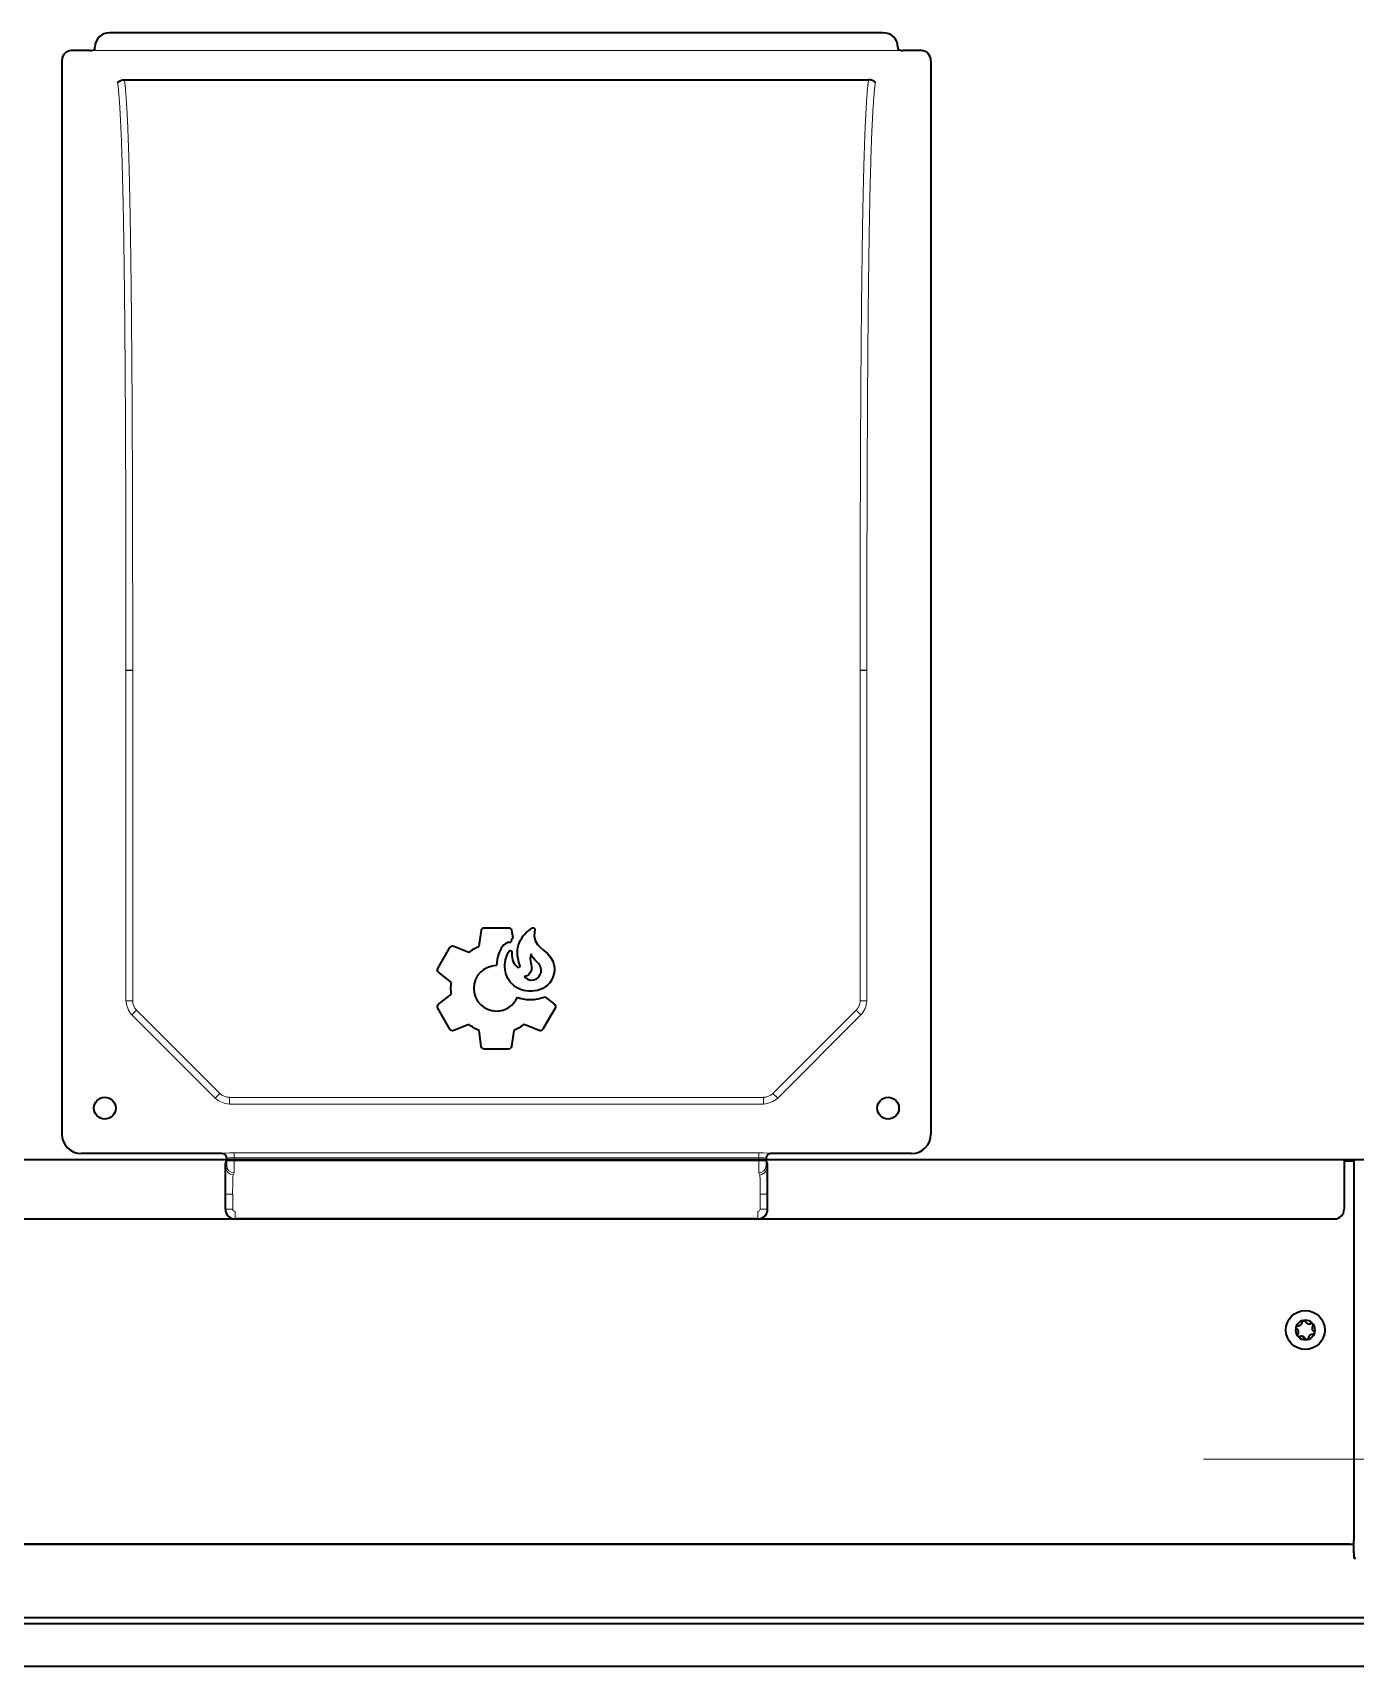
# Model space of a CAD drawing. Extents: x 53 to 4125, y 6244 to 9910.
# Drawn here: x 371.7 to 644.2, y 7999.4 to 8336.1 of the extents above; entities that cross this region are included whole.
import ezdxf

# ---------------------------------------------------------------- set-up
doc = ezdxf.new("R2010")
doc.units = 0
doc.header["$LTSCALE"] = 5
doc.layers.get('0').update_dxf_attribs({"linetype": 'CONTINUOUS', "lineweight": 0})
doc.layers.add('1', color=7, linetype='CONTINUOUS', true_color=0xffffff)
doc.layers.add('ORTHO$15', color=7, linetype='CONTINUOUS', true_color=0xffffff)

msp = doc.modelspace()

# ---------------------------------------------------------------- linework, layer by layer
msp.add_line((383.54, 8332.38), (550.97, 8332.38))
at = {"color": 4}
msp.add_line((612.86, 8042.1), (712.86, 8042.1), dxfattribs=at)
at = {"layer": '1', "linetype": 'Continuous', "lineweight": 35}
for p, q in [((546.94, 8336.07), (387.57, 8336.07)), ((377.76, 8330.29), (377.76, 8109.07)), ((383.54, 8332.38), (379.72, 8332.38)), ((554.79, 8332.38), (550.97, 8332.38)), ((556.76, 8330.29), (556.76, 8109.07)), ((390.64, 8326.37), (543.9, 8326.37)), ((472.95, 8141.48), (472.97, 8141.46)), ((410.71, 8105.07), (381.75, 8105.07)), ((552.76, 8105.07), (523.8, 8105.07)), ((411.42, 8093.6), (411.42, 8102.04)), ((411.43, 8103.04), (411.69, 8103.57)), ((523.08, 8103.04), (522.82, 8103.57)), ((523.1, 8093.6), (523.1, 8102.04)), ((521.1, 8091.6), (413.41, 8091.6))]:
    msp.add_line(p, q, dxfattribs=at)
at = {"layer": '1', "linetype": 'Continuous', "lineweight": 13}
for p, q in [((392.34, 8204.67), (390.95, 8204.67)), ((390.95, 8136.57), (390.95, 8204.6)), ((392.34, 8204.6), (392.34, 8136.57)), ((543.55, 8204.67), (542.16, 8204.67)), ((543.55, 8204.62), (542.16, 8204.62)), ((542.16, 8136.57), (542.16, 8204.62)), ((543.55, 8204.62), (543.55, 8136.57)), ((390.95, 8136.57), (392.34, 8136.57)), ((392.18, 8133.64), (393.15, 8134.61)), ((393.15, 8134.61), (410.3, 8117.47)), ((524.21, 8117.47), (541.35, 8134.61)), ((542.33, 8133.63), (541.35, 8134.61)), ((543.55, 8136.57), (542.16, 8136.57)), ((409.32, 8116.49), (392.18, 8133.64)), ((542.33, 8133.63), (525.19, 8116.49)), ((377.79, 8109.09), (377.79, 8130.04)), ((556.72, 8130.04), (556.72, 8109.09)), ((409.32, 8116.49), (410.3, 8117.47)), ((525.19, 8116.49), (524.21, 8117.47)), ((412.26, 8115.27), (412.26, 8116.66)), ((412.26, 8116.66), (522.25, 8116.66)), ((522.25, 8115.27), (412.26, 8115.27)), ((522.25, 8115.27), (522.25, 8116.66)), ((377.76, 8109.07), (377.79, 8109.09)), ((556.72, 8109.09), (556.76, 8109.07)), ((401.55, 8105.09), (381.78, 8105.09)), ((410.71, 8105.07), (410.73, 8105.11)), ((411.73, 8104.11), (411.71, 8104.07)), ((411.73, 8103.6), (411.73, 8104.11)), ((411.73, 8103.6), (413.23, 8103.6)), ((413.23, 8105.19), (413.23, 8104.2)), ((413.23, 8105.19), (521.28, 8105.19)), ((413.23, 8104.2), (413.23, 8103.6)), ((521.28, 8104.2), (413.23, 8104.2)), ((413.23, 8103.6), (521.28, 8103.6)), ((521.28, 8105.19), (521.28, 8104.2)), ((521.28, 8103.6), (521.28, 8104.2)), ((522.78, 8103.6), (521.28, 8103.6)), ((522.8, 8104.07), (522.78, 8104.11)), ((522.78, 8104.11), (522.78, 8103.6)), ((523.78, 8105.11), (523.8, 8105.07)), ((552.73, 8105.09), (532.96, 8105.09)), ((411.52, 8102.22), (411.71, 8102.6)), ((413.21, 8101.1), (413.02, 8100.72)), ((521.49, 8100.72), (521.3, 8101.1)), ((522.8, 8102.6), (522.99, 8102.22)), ((411.42, 8093.6), (411.43, 8093.63)), ((411.43, 8096.72), (412.93, 8096.72)), ((411.43, 8093.63), (411.43, 8096.72)), ((411.43, 8093.63), (412.93, 8093.63)), ((412.93, 8096.72), (412.93, 8093.63)), ((521.58, 8093.63), (521.58, 8096.72)), ((523.08, 8096.72), (521.58, 8096.72)), ((523.08, 8093.63), (521.58, 8093.63)), ((523.08, 8096.72), (523.08, 8093.63)), ((523.08, 8093.63), (523.1, 8093.6)), ((413.43, 8091.63), (413.41, 8091.6)), ((413.43, 8091.63), (413.43, 8093.13)), ((521.08, 8091.63), (413.43, 8091.63)), ((521.08, 8091.63), (521.08, 8093.13)), ((521.1, 8091.6), (521.08, 8091.63))]:
    msp.add_line(p, q, dxfattribs=at)
at = {"layer": '1', "linetype": 'Continuous', "lineweight": 35}
for centre in [(386.59, 8114.43), (547.92, 8114.43)]:
    msp.add_circle(centre, 2.25, dxfattribs=at)
for centre, major_axis, ratio, start_param, end_param in [((387.6, 8333.06), (-2.92, 0.87), 0.983499, 5.005868, 6.567577), ((546.91, 8333.06), (2.92, 0.87), 0.983499, 5.998794, 7.560502), ((383.54, 8332.74), (-1, 0), 0.365276, 1.570796, 2.806932), ((384.47, 8333.09), (0, -0.5), 0.176327, 0.711148, 1.570796), ((550.04, 8333.09), (0, -0.5), 0.176327, 4.712389, 5.572038), ((550.97, 8332.74), (-1, 0), 0.365276, 0.334661, 1.570796), ((379.76, 8330.25), (-0.3, 2.11), 0.938162, 6.149388, 7.702226), ((554.75, 8330.25), (0.3, 2.11), 0.938162, 4.864145, 6.416982), ((381.76, 8109.08), (-3.34, -2.22), 0.998023, 5.69633, 7.2653), ((552.75, 8109.08), (3.34, -2.22), 0.998023, 5.301071, 6.87004), ((410.71, 8104.07), (-0.447, -0.895), 0.999239, 2.551372, 3.604814), ((411.69, 8104.57), (0, -1), 0.017455, 0.034907, 1.04843), ((522.82, 8104.57), (0, -1), 0.017455, 5.234755, 6.248279), ((523.8, 8104.07), (0.447, -0.895), 0.999239, 2.678371, 3.731813), ((411.43, 8102.04), (0, -1), 0.017455, 3.176499, 4.712389), ((523.08, 8102.04), (0, -1), 0.017455, 1.570796, 3.106686), ((413.42, 8093.6), (-0.89, -1.79), 0.999239, 5.176219, 6.746407), ((521.1, 8093.6), (0.89, -1.79), 0.999239, 5.819964, 7.390151)]:
    msp.add_ellipse(centre, major_axis=major_axis, ratio=ratio, start_param=start_param, end_param=end_param, dxfattribs=at)
at = {"layer": '1', "linetype": 'Continuous', "lineweight": 13}
for centre, major_axis, ratio, start_param, end_param in [((398.1, 8137.87), (-6.75, -2.93), 0.815298, 6.002528, 6.538645), ((398.1, 8137.87), (5.53, 2.41), 0.662987, 2.860935, 3.397052), ((536.4, 8137.86), (-5.53, 2.41), 0.662987, 2.886133, 3.42225), ((536.4, 8137.86), (6.75, -2.93), 0.815298, 6.027726, 6.563843), ((413.55, 8122.42), (2.41, 5.53), 0.662987, 2.886133, 3.42225), ((520.96, 8122.42), (2.41, -5.53), 0.662987, 6.002528, 6.538645), ((413.55, 8122.42), (-2.93, -6.75), 0.815298, 6.027726, 6.563843), ((520.96, 8122.42), (2.93, -6.75), 0.815298, 6.002528, 6.538645), ((381.79, 8109.09), (-3.33, -2.22), 0.999998, 5.69633, 7.2653), ((552.72, 8109.09), (3.33, -2.22), 0.999998, 5.301071, 6.870041), ((413.23, 8105.11), (-2.5, 0), 0.034921, 4.712389, 6.265732), ((410.73, 8104.11), (-0.894, 0.447), 0.999239, 3.605423, 5.17561), ((411.71, 8103.6), (0, -1), 0.017455, 0.034907, 1.570796), ((413.23, 8104.11), (-1.5, 0), 0.058201, 4.712389, 6.265732), ((413.21, 8103.6), (0, -2.5), 0.006982, 0.034907, 1.570796), ((521.28, 8105.11), (-2.5, 0), 0.034921, 3.159046, 4.712389), ((521.28, 8104.11), (-1.5, 0), 0.058201, 3.159046, 4.712389), ((521.3, 8103.6), (0, -2.5), 0.006982, 4.712389, 6.248279), ((523.78, 8104.11), (-0.894, -0.447), 0.999239, 4.249168, 5.819355), ((522.8, 8103.6), (0, -1), 0.017455, 4.712389, 6.248279), ((533.08, 8105.22), (-4.95, 0), 0.024678, 0.726262, 1.546094), ((411.52, 8096.72), (0, -5.5), 0.017455, 3.176499, 4.712389), ((413.02, 8102.22), (-1.34, 0.67), 0.999239, 0.46383, 2.034018), ((413.21, 8102.6), (-1.34, 0.67), 0.999239, 0.46383, 2.034018), ((413.02, 8096.72), (0, -4), 0.024001, 3.176499, 4.712389), ((521.3, 8102.6), (1.34, 0.67), 0.999239, 4.249168, 5.819355), ((521.49, 8102.22), (1.34, 0.67), 0.999239, 4.249168, 5.819355), ((521.49, 8096.72), (0, -4), 0.024001, 1.570796, 3.106686), ((522.99, 8096.72), (0, -5.5), 0.017455, 1.570796, 3.106686), ((413.43, 8093.63), (1.79, -0.89), 0.99962, 3.605423, 5.17561), ((413.43, 8093.63), (-0.224, -0.448), 0.999239, 5.176219, 6.746407), ((521.08, 8093.63), (0.224, -0.448), 0.999239, 5.819964, 7.390151), ((521.08, 8093.63), (-1.79, -0.89), 0.99962, 1.107575, 2.677762)]:
    msp.add_ellipse(centre, major_axis=major_axis, ratio=ratio, start_param=start_param, end_param=end_param, dxfattribs=at)
at = {"layer": '1', "linetype": 'Continuous', "lineweight": 35}
for points, knots in [([(384.52, 8332.71), (384.52, 8332.69), (384.52, 8332.68), (384.5, 8332.65), (384.49, 8332.63), (384.48, 8332.62)], [0, 0, 0, 0, 0.5, 0.5, 1, 1, 1, 1]), ([(550.03, 8332.62), (550.02, 8332.63), (550.01, 8332.65), (550, 8332.68), (549.99, 8332.69), (549.99, 8332.71)], [0, 0, 0, 0, 0.5, 0.5, 1, 1, 1, 1]), ([(389.23, 8325.81), (389.24, 8325.82), (389.24, 8325.82), (389.25, 8325.83), (389.25, 8325.83), (389.26, 8325.84), (389.27, 8325.85), (389.31, 8325.89), (389.35, 8325.92), (389.43, 8325.98), (389.48, 8326.01), (389.64, 8326.11), (389.75, 8326.17), (390, 8326.27), (390.25, 8326.34), (390.5, 8326.37), (390.64, 8326.37)], [0, 0, 0, 0, 0.015625, 0.015625, 0.023438, 0.023438, 0.03125, 0.0625, 0.125, 0.125, 0.25, 0.25, 0.5, 0.5, 0.75, 1, 1, 1, 1]), ([(545.3, 8325.81), (545.3, 8325.82), (545.29, 8325.82), (545.28, 8325.83), (545.28, 8325.83), (545.28, 8325.84), (545.26, 8325.85), (545.25, 8325.87), (545.21, 8325.9), (545.18, 8325.92), (545.11, 8325.98), (545.06, 8326.01), (544.89, 8326.11), (544.78, 8326.17), (544.63, 8326.23), (544.6, 8326.24), (544.53, 8326.26), (544.5, 8326.27), (544.41, 8326.3), (544.35, 8326.32), (544.16, 8326.35), (544.03, 8326.37), (543.9, 8326.37)], [0, 0, 0, 0, 0.015625, 0.015625, 0.023438, 0.023438, 0.03125, 0.0625, 0.0625, 0.125, 0.125, 0.25, 0.25, 0.5, 0.5, 0.5625, 0.5625, 0.625, 0.625, 0.75, 0.75, 1, 1, 1, 1]), ([(474.69, 8151.58), (474.84, 8151.67), (475.04, 8151.63), (475.13, 8151.47), (475.18, 8151.4), (475.19, 8151.31), (475.17, 8151.23)], [0, 0, 0, 0, 0.5, 0.5, 0.5, 1, 1, 1, 1]), ([(470.2, 8148.6), (470.2, 8148.6), (470.12, 8148.6), (470.12, 8148.6), (469.45, 8148.6), (468.82, 8148.26), (468.45, 8147.71)], [0, 0, 0, 0, 0.5, 0.5, 0.5, 1, 1, 1, 1]), ([(469.86, 8146.75), (469.96, 8146.9), (470.16, 8146.94), (470.31, 8146.84), (470.41, 8146.77), (470.46, 8146.66), (470.45, 8146.54)], [0, 0, 0, 0, 0.5, 0.5, 0.5, 1, 1, 1, 1]), ([(467.3, 8143.81), (464.68, 8143.81), (462.58, 8141.71), (462.57, 8136.53), (464.67, 8134.43), (467.26, 8134.43), (469.15, 8134.43), (470.86, 8135.56), (471.59, 8137.31)], [0, 0, 0, 0, 0.333333, 0.333333, 0.666667, 0.666667, 0.666667, 1, 1, 1, 1]), ([(471.62, 8143.5), (471.76, 8143.4), (471.96, 8143.44), (472.06, 8143.58), (472.12, 8143.67), (472.14, 8143.78), (472.1, 8143.88)], [0, 0, 0, 0, 0.5, 0.5, 0.5, 1, 1, 1, 1]), ([(411.71, 8104.07), (411.71, 8104.11), (411.71, 8104.15), (411.7, 8104.21), (411.7, 8104.24), (411.69, 8104.27), (411.69, 8104.3), (411.68, 8104.31), (411.67, 8104.36), (411.66, 8104.4), (411.63, 8104.47), (411.62, 8104.49), (411.6, 8104.53), (411.59, 8104.55), (411.58, 8104.57)], [0, 0, 0, 0, 0.25, 0.25, 0.375, 0.4375, 0.4375, 0.5, 0.5, 0.75, 0.75, 0.875, 0.875, 1, 1, 1, 1]), ([(522.93, 8104.57), (522.91, 8104.53), (522.89, 8104.49), (522.86, 8104.42), (522.85, 8104.39), (522.84, 8104.36), (522.84, 8104.34), (522.83, 8104.33), (522.82, 8104.27), (522.81, 8104.23), (522.81, 8104.17), (522.8, 8104.15), (522.8, 8104.11), (522.8, 8104.09), (522.8, 8104.07)], [0, 0, 0, 0, 0.25, 0.25, 0.375, 0.4375, 0.4375, 0.5, 0.5, 0.75, 0.75, 0.875, 0.875, 1, 1, 1, 1])]:
    msp.add_open_spline(points, degree=3, knots=knots, dxfattribs=at)
at = {"layer": '1', "linetype": 'Continuous', "lineweight": 13}
for points, knots in [([(390.95, 8204.67), (390.96, 8207.52), (390.95, 8210.37), (390.95, 8216.08), (390.95, 8218.93), (390.94, 8223.21), (390.94, 8224.63), (390.94, 8226.77), (390.94, 8227.84), (390.94, 8228.91), (390.93, 8229.62), (390.93, 8229.97), (390.93, 8233.18), (390.92, 8236.02), (390.91, 8240.27), (390.9, 8241.69), (390.9, 8244.52), (390.89, 8245.93), (390.88, 8248.75), (390.87, 8250.16), (390.86, 8252.97), (390.85, 8254.38), (390.84, 8257.18), (390.83, 8258.58), (390.82, 8261.38), (390.81, 8262.77), (390.79, 8265.56), (390.78, 8266.95), (390.76, 8269.72), (390.75, 8271.1), (390.73, 8273.87), (390.71, 8275.24), (390.69, 8277.99), (390.68, 8279.36), (390.66, 8281.41), (390.65, 8282.09), (390.63, 8283.46), (390.63, 8284.14), (390.6, 8286.17), (390.58, 8287.53), (390.56, 8289.04), (390.56, 8289.21), (390.55, 8289.55), (390.55, 8289.72), (390.55, 8290.22), (390.53, 8291.23), (390.52, 8292.23), (390.49, 8294.21), (390.47, 8295.52), (390.43, 8297.46), (390.42, 8298.1), (390.4, 8299.38), (390.39, 8300.01), (390.35, 8301.9), (390.32, 8303.14), (390.26, 8305.57), (390.23, 8306.77), (390.19, 8308.53), (390.17, 8309.11), (390.15, 8309.83), (390.14, 8309.97), (390.14, 8310.26), (390.13, 8310.4), (390.12, 8310.82), (390.11, 8311.1), (390.06, 8312.49), (390.03, 8313.56), (389.97, 8315.1), (389.95, 8315.6), (389.9, 8316.58), (389.88, 8317.06), (389.84, 8317.99), (389.81, 8318.44), (389.77, 8319.32), (389.74, 8319.75), (389.71, 8320.27), (389.71, 8320.37), (389.69, 8320.57), (389.69, 8320.67), (389.67, 8320.97), (389.66, 8321.17), (389.62, 8321.74), (389.59, 8322.11), (389.54, 8322.8), (389.51, 8323.13), (389.47, 8323.6), (389.46, 8323.76), (389.43, 8324.05), (389.42, 8324.2), (389.39, 8324.48), (389.37, 8324.61), (389.34, 8324.88), (389.33, 8325), (389.3, 8325.25), (389.29, 8325.37), (389.27, 8325.54), (389.26, 8325.59), (389.24, 8325.7), (389.24, 8325.76), (389.23, 8325.81)], [0, 0, 0, 0, 0.0625, 0.0625, 0.125, 0.125, 0.15625, 0.15625, 0.171875, 0.179687, 0.179687, 0.1875, 0.1875, 0.25, 0.25, 0.28125, 0.28125, 0.3125, 0.3125, 0.34375, 0.34375, 0.375, 0.375, 0.40625, 0.40625, 0.4375, 0.4375, 0.46875, 0.46875, 0.5, 0.5, 0.53125, 0.53125, 0.5625, 0.5625, 0.578125, 0.578125, 0.59375, 0.59375, 0.625, 0.625, 0.628906, 0.628906, 0.632812, 0.632812, 0.640625, 0.65625, 0.65625, 0.6875, 0.6875, 0.703125, 0.703125, 0.71875, 0.71875, 0.75, 0.75, 0.78125, 0.78125, 0.796875, 0.796875, 0.800781, 0.800781, 0.804687, 0.804687, 0.8125, 0.8125, 0.84375, 0.84375, 0.859375, 0.859375, 0.875, 0.875, 0.890625, 0.890625, 0.90625, 0.90625, 0.910156, 0.910156, 0.914062, 0.914062, 0.921875, 0.921875, 0.9375, 0.9375, 0.953125, 0.953125, 0.960937, 0.960937, 0.96875, 0.96875, 0.976562, 0.976562, 0.984375, 0.984375, 0.992187, 0.992187, 0.996094, 0.996094, 1, 1, 1, 1]), ([(390.64, 8326.37), (390.65, 8326.26), (390.67, 8326.15), (390.69, 8325.92), (390.71, 8325.8), (390.74, 8325.55), (390.75, 8325.42), (390.78, 8325.16), (390.79, 8325.02), (390.82, 8324.74), (390.83, 8324.6), (390.86, 8324.3), (390.87, 8324.15), (390.91, 8323.67), (390.94, 8323.34), (390.99, 8322.65), (391.02, 8322.28), (391.05, 8321.7), (391.07, 8321.51), (391.09, 8321.21), (391.09, 8321.11), (391.1, 8320.9), (391.11, 8320.8), (391.14, 8320.28), (391.16, 8319.86), (391.21, 8318.97), (391.23, 8318.52), (391.28, 8317.59), (391.3, 8317.11), (391.34, 8316.13), (391.36, 8315.63), (391.42, 8314.08), (391.46, 8313.01), (391.5, 8311.62), (391.51, 8311.27), (391.52, 8310.91), (391.53, 8310.77), (391.53, 8310.7), (391.53, 8310.48), (391.54, 8310.34), (391.56, 8309.62), (391.58, 8309.04), (391.62, 8307.27), (391.65, 8306.07), (391.71, 8303.63), (391.74, 8302.39), (391.77, 8300.49), (391.79, 8299.86), (391.81, 8298.58), (391.82, 8297.93), (391.85, 8295.99), (391.87, 8294.67), (391.9, 8292.68), (391.91, 8292.01), (391.93, 8291), (391.93, 8290.66), (391.94, 8290.16), (391.94, 8289.99), (391.95, 8289.65), (391.95, 8289.48), (391.97, 8287.96), (391.99, 8286.6), (392.01, 8284.55), (392.02, 8283.86), (392.04, 8282.49), (392.04, 8281.81), (392.06, 8279.75), (392.08, 8278.37), (392.1, 8275.61), (392.11, 8274.23), (392.14, 8271.45), (392.15, 8270.06), (392.17, 8267.27), (392.18, 8265.87), (392.2, 8263.08), (392.21, 8261.67), (392.22, 8258.86), (392.23, 8257.46), (392.24, 8254.64), (392.25, 8253.23), (392.26, 8250.4), (392.27, 8248.98), (392.28, 8246.15), (392.28, 8244.73), (392.29, 8241.88), (392.3, 8240.46), (392.31, 8236.19), (392.32, 8233.33), (392.32, 8230.11), (392.32, 8229.39), (392.33, 8227.96), (392.33, 8226.89), (392.33, 8224.74), (392.33, 8223.3), (392.34, 8219), (392.34, 8216.14), (392.34, 8210.4), (392.34, 8207.54), (392.34, 8204.67)], [0, 0, 0, 0, 0.007812, 0.007812, 0.015625, 0.015625, 0.023437, 0.023437, 0.03125, 0.03125, 0.039062, 0.039062, 0.046875, 0.046875, 0.0625, 0.0625, 0.078125, 0.078125, 0.085937, 0.085937, 0.089844, 0.089844, 0.09375, 0.09375, 0.109375, 0.109375, 0.125, 0.125, 0.140625, 0.140625, 0.15625, 0.15625, 0.1875, 0.1875, 0.195312, 0.197266, 0.197266, 0.199219, 0.199219, 0.203125, 0.203125, 0.21875, 0.21875, 0.25, 0.25, 0.28125, 0.28125, 0.296875, 0.296875, 0.3125, 0.3125, 0.34375, 0.34375, 0.359375, 0.359375, 0.367187, 0.367187, 0.371094, 0.371094, 0.375, 0.375, 0.40625, 0.40625, 0.421875, 0.421875, 0.4375, 0.4375, 0.46875, 0.46875, 0.5, 0.5, 0.53125, 0.53125, 0.5625, 0.5625, 0.59375, 0.59375, 0.625, 0.625, 0.65625, 0.65625, 0.6875, 0.6875, 0.71875, 0.71875, 0.75, 0.75, 0.8125, 0.8125, 0.820312, 0.828125, 0.84375, 0.84375, 0.875, 0.875, 0.9375, 0.9375, 1, 1, 1, 1]), ([(542.16, 8204.67), (542.16, 8206.1), (542.16, 8207.54), (542.16, 8210.41), (542.16, 8211.85), (542.16, 8214.72), (542.17, 8216.15), (542.17, 8218.31), (542.17, 8219.02), (542.17, 8220.46), (542.17, 8221.18), (542.17, 8223.33), (542.17, 8224.76), (542.18, 8227.63), (542.18, 8229.06), (542.19, 8233.36), (542.2, 8236.22), (542.21, 8240.5), (542.21, 8241.93), (542.22, 8244.78), (542.23, 8246.2), (542.24, 8249.05), (542.25, 8250.48), (542.26, 8253.32), (542.27, 8254.74), (542.28, 8257.58), (542.29, 8258.99), (542.3, 8261.83), (542.31, 8263.24), (542.33, 8265.36), (542.33, 8266.07), (542.34, 8267.47), (542.35, 8268.18), (542.36, 8270.28), (542.38, 8271.68), (542.4, 8274.47), (542.41, 8275.85), (542.44, 8278.61), (542.45, 8279.99), (542.47, 8282.04), (542.48, 8282.72), (542.5, 8284.08), (542.5, 8284.76), (542.53, 8286.79), (542.55, 8288.14), (542.58, 8290.82), (542.6, 8292.15), (542.64, 8294.79), (542.66, 8296.1), (542.7, 8298.05), (542.71, 8298.69), (542.72, 8299.5), (542.73, 8299.66), (542.73, 8299.98), (542.74, 8300.14), (542.75, 8300.62), (542.75, 8300.94), (542.79, 8302.53), (542.81, 8303.78), (542.86, 8305.62), (542.87, 8306.22), (542.89, 8307.12), (542.9, 8307.42), (542.91, 8307.87), (542.92, 8308.02), (542.93, 8308.31), (542.93, 8308.46), (542.95, 8309.19), (542.97, 8309.77), (543, 8310.91), (543.04, 8312.03), (543.09, 8313.64), (543.13, 8314.68), (543.17, 8315.7), (543.19, 8316.2), (543.23, 8317.17), (543.28, 8318.12), (543.32, 8319.02), (543.36, 8319.68), (543.37, 8319.9), (543.39, 8320.21), (543.39, 8320.37), (543.4, 8320.53), (543.41, 8320.63), (543.41, 8320.69), (543.44, 8321.15), (543.46, 8321.55), (543.52, 8322.31), (543.54, 8322.67), (543.59, 8323.36), (543.62, 8323.69), (543.67, 8324.32), (543.7, 8324.61), (543.74, 8325.03), (543.75, 8325.17), (543.78, 8325.36), (543.78, 8325.43), (543.8, 8325.55), (543.8, 8325.62), (543.82, 8325.8), (543.84, 8325.92), (543.87, 8326.15), (543.88, 8326.26), (543.9, 8326.37)], [0, 0, 0, 0, 0.03125, 0.03125, 0.0625, 0.0625, 0.09375, 0.09375, 0.109375, 0.109375, 0.125, 0.125, 0.15625, 0.15625, 0.1875, 0.1875, 0.25, 0.25, 0.28125, 0.28125, 0.3125, 0.3125, 0.34375, 0.34375, 0.375, 0.375, 0.40625, 0.40625, 0.4375, 0.4375, 0.453125, 0.453125, 0.46875, 0.46875, 0.5, 0.5, 0.53125, 0.53125, 0.5625, 0.5625, 0.578125, 0.578125, 0.59375, 0.59375, 0.625, 0.625, 0.65625, 0.65625, 0.6875, 0.6875, 0.703125, 0.703125, 0.707031, 0.707031, 0.710938, 0.710938, 0.71875, 0.71875, 0.75, 0.75, 0.765625, 0.765625, 0.773438, 0.773438, 0.777344, 0.777344, 0.78125, 0.78125, 0.796875, 0.796875, 0.8125, 0.828125, 0.84375, 0.84375, 0.859375, 0.859375, 0.875, 0.890625, 0.890625, 0.898438, 0.898438, 0.902344, 0.904297, 0.904297, 0.90625, 0.90625, 0.921875, 0.921875, 0.9375, 0.9375, 0.953125, 0.953125, 0.96875, 0.96875, 0.976563, 0.976563, 0.980469, 0.980469, 0.984375, 0.984375, 0.992188, 0.992188, 1, 1, 1, 1]), ([(545.3, 8325.81), (545.29, 8325.71), (545.28, 8325.6), (545.25, 8325.37), (545.23, 8325.25), (545.21, 8325.07), (545.2, 8325.01), (545.19, 8324.88), (545.17, 8324.69), (545.15, 8324.48), (545.1, 8324.07), (545.08, 8323.77), (545.02, 8323.15), (544.99, 8322.82), (544.94, 8322.13), (544.91, 8321.77), (544.86, 8321.01), (544.84, 8320.62), (544.81, 8320.15), (544.81, 8320.1), (544.8, 8320), (544.79, 8319.84), (544.78, 8319.68), (544.76, 8319.36), (544.75, 8319.15), (544.72, 8318.49), (544.67, 8317.59), (544.63, 8316.64), (544.58, 8315.67), (544.56, 8315.17), (544.52, 8314.16), (544.48, 8313.12), (544.43, 8311.51), (544.39, 8310.4), (544.36, 8309.26), (544.34, 8308.69), (544.32, 8307.95), (544.32, 8307.81), (544.31, 8307.51), (544.3, 8307.36), (544.29, 8306.92), (544.28, 8306.62), (544.26, 8305.72), (544.24, 8305.12), (544.2, 8303.28), (544.17, 8302.04), (544.14, 8300.46), (544.13, 8300.14), (544.13, 8299.66), (544.12, 8299.5), (544.12, 8299.18), (544.1, 8298.38), (544.09, 8297.57), (544.05, 8295.63), (544.03, 8294.33), (543.99, 8291.7), (543.97, 8290.38), (543.93, 8287.71), (543.92, 8286.37), (543.89, 8284.35), (543.88, 8283.68), (543.87, 8282.32), (543.86, 8281.64), (543.84, 8279.6), (543.82, 8278.23), (543.8, 8275.48), (543.79, 8274.1), (543.76, 8271.33), (543.75, 8269.94), (543.74, 8267.85), (543.73, 8266.8), (543.72, 8265.74), (543.72, 8265.04), (543.71, 8264.69), (543.7, 8262.93), (543.69, 8261.53), (543.68, 8258.71), (543.67, 8257.3), (543.66, 8254.48), (543.65, 8253.06), (543.64, 8250.23), (543.63, 8248.82), (543.62, 8245.99), (543.61, 8244.57), (543.6, 8241.73), (543.6, 8240.31), (543.59, 8236.05), (543.58, 8233.21), (543.57, 8228.93), (543.57, 8227.51), (543.56, 8224.66), (543.56, 8223.23), (543.56, 8221.09), (543.56, 8220.38), (543.56, 8218.95), (543.56, 8218.23), (543.55, 8216.09), (543.55, 8214.66), (543.55, 8211.81), (543.55, 8210.38), (543.55, 8207.52), (543.55, 8206.1), (543.55, 8204.67)], [0, 0, 0, 0, 0.007812, 0.007812, 0.015625, 0.015625, 0.019531, 0.019531, 0.023437, 0.03125, 0.03125, 0.046875, 0.046875, 0.0625, 0.0625, 0.078125, 0.078125, 0.09375, 0.09375, 0.095703, 0.095703, 0.097656, 0.101562, 0.101562, 0.109375, 0.109375, 0.125, 0.140625, 0.140625, 0.15625, 0.15625, 0.171875, 0.1875, 0.203125, 0.203125, 0.21875, 0.21875, 0.222656, 0.222656, 0.226563, 0.226563, 0.234375, 0.234375, 0.25, 0.25, 0.28125, 0.28125, 0.289063, 0.289063, 0.292969, 0.292969, 0.296875, 0.3125, 0.3125, 0.34375, 0.34375, 0.375, 0.375, 0.40625, 0.40625, 0.421875, 0.421875, 0.4375, 0.4375, 0.46875, 0.46875, 0.5, 0.5, 0.53125, 0.53125, 0.546875, 0.554688, 0.554688, 0.5625, 0.5625, 0.59375, 0.59375, 0.625, 0.625, 0.65625, 0.65625, 0.6875, 0.6875, 0.71875, 0.71875, 0.75, 0.75, 0.8125, 0.8125, 0.84375, 0.84375, 0.875, 0.875, 0.890625, 0.890625, 0.90625, 0.90625, 0.9375, 0.9375, 0.96875, 0.96875, 1, 1, 1, 1]), ([(377.79, 8131.28), (377.79, 8133.61), (377.79, 8135.95), (377.79, 8147.61), (377.79, 8156.95), (377.79, 8203.61), (377.79, 8240.95), (377.79, 8280.77), (377.79, 8283.26), (377.79, 8295.09), (377.79, 8304.42), (377.79, 8316.09), (377.79, 8318.42), (377.79, 8320.75)], [0, 0, 0, 0, 0.036944, 0.036944, 0.18472, 0.18472, 0.775825, 0.775825, 0.81528, 0.81528, 0.963056, 0.963056, 1, 1, 1, 1]), ([(556.72, 8320.78), (556.72, 8318.45), (556.72, 8316.11), (556.72, 8304.45), (556.72, 8295.11), (556.72, 8248.45), (556.72, 8211.11), (556.72, 8159.61), (556.72, 8145.45), (556.72, 8131.28)], [0, 0, 0, 0, 0.036939, 0.036939, 0.184697, 0.184697, 0.775727, 0.775727, 1, 1, 1, 1]), ([(390.95, 8204.6), (391.05, 8204.6), (391.15, 8204.6), (391.36, 8204.6), (391.48, 8204.6), (391.71, 8204.6), (391.84, 8204.6), (392.09, 8204.6), (392.22, 8204.6), (392.34, 8204.6)], [0, 0, 0, 0, 0.25, 0.25, 0.5, 0.5, 0.75, 0.75, 1, 1, 1, 1]), ([(377.79, 8130.04), (377.79, 8130.25), (377.79, 8130.46), (377.79, 8130.87), (377.79, 8131.07), (377.79, 8131.28)], [0, 0, 0, 0, 0.5, 0.5, 1, 1, 1, 1]), ([(529.38, 8105.13), (528.97, 8105.14), (528.61, 8105.16), (528.18, 8105.17), (528.1, 8105.18), (527.93, 8105.18), (527.77, 8105.19), (527.57, 8105.2), (527.44, 8105.21), (527.38, 8105.21), (527.34, 8105.21), (527.32, 8105.21), (527.3, 8105.21)], [0, 0, 0, 0, 0.5, 0.5, 0.625, 0.625, 0.75, 0.875, 0.9375, 0.96875, 0.96875, 1, 1, 1, 1])]:
    msp.add_open_spline(points, degree=3, knots=knots, dxfattribs=at)
at = {"layer": '1', "linetype": 'Continuous', "lineweight": 35}
for points in [[(390.64, 8326.37), (390.64, 8326.37), (390.64, 8326.37), (390.64, 8326.37)], [(543.9, 8326.37), (543.9, 8326.37), (543.9, 8326.37), (543.9, 8326.37)], [(463.68, 8147.78), (463.68, 8147.78), (464.15, 8151.09), (464.15, 8151.09)], [(464.15, 8151.09), (464.19, 8151.4), (464.45, 8151.62), (464.76, 8151.62)], [(464.76, 8151.62), (464.76, 8151.62), (469.76, 8151.62), (469.76, 8151.62)], [(469.76, 8151.62), (470.07, 8151.63), (470.34, 8151.4), (470.39, 8151.09)], [(470.39, 8151.09), (470.39, 8151.09), (470.6, 8149.6), (470.6, 8149.6)], [(472.1, 8143.88), (470.7, 8147.47), (472.37, 8150.21), (474.69, 8151.58)], [(475.17, 8151.23), (474.3, 8147.44), (477.87, 8147.3), (478.87, 8144.69)], [(455.2, 8143.2), (455.2, 8143.2), (457.69, 8147.52), (457.69, 8147.52)], [(457.69, 8147.52), (457.84, 8147.8), (458.17, 8147.92), (458.46, 8147.81)], [(458.46, 8147.81), (458.46, 8147.81), (461.57, 8146.56), (461.57, 8146.56)], [(461.57, 8146.56), (462.22, 8147.05), (462.93, 8147.47), (463.68, 8147.78)], [(468.45, 8147.71), (467.94, 8146.93), (467.37, 8145.67), (467.3, 8143.81)], [(470.6, 8149.6), (470.44, 8149.27), (470.31, 8148.94), (470.2, 8148.6)], [(468.99, 8143.4), (468.99, 8145.02), (469.43, 8146.09), (469.86, 8146.75)], [(470.45, 8146.54), (470.34, 8145.64), (470.46, 8144.38), (471.62, 8143.5)], [(474.41, 8146.21), (473.86, 8144.76), (474.68, 8143.87), (474.47, 8142.96)], [(476.5, 8142.96), (476.5, 8144.26), (474.63, 8145.01), (474.41, 8146.21)], [(478.87, 8144.69), (479.57, 8142.99), (479.13, 8141.03), (477.77, 8139.78)], [(455.36, 8142.4), (455.11, 8142.59), (455.04, 8142.93), (455.2, 8143.2)], [(458, 8140.35), (458, 8140.35), (455.36, 8142.4), (455.36, 8142.4)], [(473.34, 8138.59), (472.25, 8138.73), (469.23, 8139.83), (468.99, 8143.4)], [(474.47, 8142.96), (474.3, 8142.21), (473.7, 8141.64), (472.96, 8141.48)], [(472.97, 8141.46), (474.8, 8139.96), (476.55, 8141.35), (476.5, 8142.96)], [(455.34, 8135.84), (455.34, 8135.84), (457.98, 8137.9), (457.98, 8137.9)], [(457.98, 8137.9), (457.91, 8138.3), (457.88, 8138.71), (457.89, 8139.12)], [(457.89, 8139.12), (457.89, 8139.53), (457.93, 8139.94), (458, 8140.35)], [(471.59, 8137.31), (472.08, 8137.1), (472.6, 8136.96), (473.13, 8136.88)], [(477.77, 8139.78), (476.57, 8138.67), (474.89, 8138.39), (473.34, 8138.59)], [(474.25, 8136.81), (475.26, 8136.8), (476.26, 8137), (477.2, 8137.39)], [(477.2, 8137.39), (477.2, 8137.39), (479.19, 8135.83), (479.19, 8135.83)], [(455.18, 8135.05), (455.03, 8135.32), (455.1, 8135.65), (455.34, 8135.84)], [(457.68, 8130.72), (457.68, 8130.72), (455.18, 8135.05), (455.18, 8135.05)], [(473.13, 8136.88), (473.5, 8136.84), (473.87, 8136.81), (474.25, 8136.81)], [(479.33, 8135.05), (479.33, 8135.05), (476.83, 8130.72), (476.83, 8130.72)], [(479.19, 8135.83), (479.42, 8135.64), (479.49, 8135.31), (479.33, 8135.05)], [(458.45, 8130.44), (458.16, 8130.33), (457.83, 8130.45), (457.68, 8130.72)], [(461.56, 8131.69), (461.56, 8131.69), (458.45, 8130.44), (458.45, 8130.44)], [(463.67, 8130.46), (462.91, 8130.78), (462.21, 8131.19), (461.56, 8131.69)], [(472.95, 8131.69), (472.31, 8131.19), (471.6, 8130.78), (470.84, 8130.46)], [(476.06, 8130.44), (476.06, 8130.44), (472.95, 8131.69), (472.95, 8131.69)], [(476.83, 8130.72), (476.68, 8130.45), (476.36, 8130.33), (476.06, 8130.44)], [(464.14, 8127.16), (464.14, 8127.16), (463.67, 8130.46), (463.67, 8130.46)], [(464.76, 8126.62), (464.45, 8126.63), (464.19, 8126.85), (464.14, 8127.16)], [(470.37, 8127.16), (470.34, 8126.85), (470.07, 8126.62), (469.76, 8126.62)], [(470.84, 8130.46), (470.84, 8130.46), (470.37, 8127.16), (470.37, 8127.16)], [(469.76, 8126.62), (469.76, 8126.62), (464.76, 8126.62), (464.76, 8126.62)]]:
    msp.add_open_spline(points, degree=3, dxfattribs=at)
at = {"layer": '1', "linetype": 'Continuous', "lineweight": 13}
for points in [[(390.95, 8204.6), (390.95, 8204.62), (390.95, 8204.64), (390.95, 8204.67)], [(392.34, 8204.67), (392.34, 8204.64), (392.34, 8204.62), (392.34, 8204.6)], [(542.16, 8204.62), (542.16, 8204.64), (542.16, 8204.65), (542.16, 8204.67)], [(543.55, 8204.67), (543.55, 8204.65), (543.55, 8204.64), (543.55, 8204.62)]]:
    msp.add_open_spline(points, degree=3, dxfattribs=at)
at = {"layer": 'ORTHO$15', "color": 7, "linetype": 'Continuous', "lineweight": 35, "extrusion": (0, 1, 0)}
for p, q in [((802.61, 8103.8), (55.9, 8103.8)), ((641.85, 8103.6), (642.06, 8103.6)), ((641.86, 8103.8), (641.86, 8102.8)), ((642.06, 8103.6), (642.06, 8103.8)), ((642.06, 8103.6), (643.86, 8103.6)), ((643.86, 8103.6), (643.86, 8103.8)), ((643.86, 8103.6), (643.86, 8025.4)), ((641.86, 8102.8), (641.86, 8093.6)), ((281.26, 8091.6), (639.86, 8091.6)), ((286.96, 8024.6), (643.86, 8024.6)), ((643.05, 8024.6), (287.26, 8024.6)), ((643.86, 8024.6), (643.86, 8025.4)), ((643.86, 8022.8), (643.86, 8024.6)), ((643.86, 8022.8), (643.86, 8021.8)), ((690.16, 8009.4), (56.26, 8009.4)), ((122.91, 8008.2), (694.63, 8008.2)), ((737.61, 7999.4), (120.91, 7999.4))]:
    msp.add_line(p, q, dxfattribs=at)
at = {"layer": 'ORTHO$15', "color": 7, "linetype": 'Continuous', "lineweight": 35}
msp.add_circle((633.86, 8068.71), 4, dxfattribs=at)
at = {"layer": 'ORTHO$15', "color": 7, "linetype": 'Continuous', "lineweight": 35, "extrusion": (0, 0, -1)}
msp.add_circle((-633.86, 8068.71), 2.03, dxfattribs=at)
at = {"layer": 'ORTHO$15', "color": 7, "linetype": 'Continuous', "lineweight": 35}
for centre, radius, start, end in [((639.86, 8093.6), 2, 270, 0), ((633.86, 8067.4), 0.5, 180, 238.14), ((644.01, 8021.8), 0.15, 180, 0)]:
    msp.add_arc(centre, radius, start, end, dxfattribs=at)
for points, knots in [([(632.34, 8069.6), (632.4, 8069.6), (632.45, 8069.6), (632.53, 8069.61), (632.56, 8069.61), (632.6, 8069.62), (632.61, 8069.62), (632.64, 8069.63), (632.65, 8069.63), (632.71, 8069.65), (632.76, 8069.67), (632.82, 8069.71), (632.83, 8069.71), (632.86, 8069.73), (632.87, 8069.74), (632.9, 8069.76), (632.92, 8069.77), (632.99, 8069.83), (633.02, 8069.87), (633.08, 8069.93), (633.09, 8069.95), (633.11, 8069.99), (633.12, 8070), (633.13, 8070.02), (633.14, 8070.03), (633.17, 8070.09), (633.19, 8070.14), (633.21, 8070.22), (633.22, 8070.25), (633.23, 8070.3), (633.23, 8070.32), (633.24, 8070.35)], [0, 0, 0, 0, 0.125, 0.125, 0.1875, 0.1875, 0.21875, 0.21875, 0.25, 0.25, 0.375, 0.375, 0.40625, 0.40625, 0.4375, 0.4375, 0.5, 0.5, 0.625, 0.625, 0.6875, 0.6875, 0.71875, 0.71875, 0.75, 0.75, 0.875, 0.875, 0.9375, 0.9375, 1, 1, 1, 1]), ([(633.24, 8070.35), (633.24, 8070.37), (633.24, 8070.4), (633.26, 8070.44), (633.27, 8070.46), (633.27, 8070.47), (633.28, 8070.49), (633.28, 8070.5), (633.3, 8070.52), (633.31, 8070.53), (633.33, 8070.55), (633.33, 8070.56), (633.35, 8070.57), (633.35, 8070.58), (633.38, 8070.6), (633.39, 8070.61), (633.42, 8070.62), (633.42, 8070.62), (633.44, 8070.63), (633.45, 8070.63), (633.48, 8070.64), (633.49, 8070.65), (633.52, 8070.65), (633.53, 8070.66), (633.55, 8070.66), (633.56, 8070.66), (633.59, 8070.66), (633.6, 8070.66), (633.63, 8070.65), (633.64, 8070.65), (633.66, 8070.65), (633.67, 8070.64), (633.69, 8070.63), (633.71, 8070.63), (633.74, 8070.61), (633.74, 8070.61), (633.76, 8070.6), (633.77, 8070.59), (633.79, 8070.58), (633.8, 8070.57), (633.82, 8070.55), (633.83, 8070.54), (633.84, 8070.53), (633.84, 8070.52), (633.86, 8070.5), (633.87, 8070.48), (633.88, 8070.46)], [0, 0, 0, 0, 0.0625, 0.125, 0.125, 0.15625, 0.15625, 0.1875, 0.1875, 0.25, 0.25, 0.28125, 0.28125, 0.3125, 0.3125, 0.375, 0.375, 0.40625, 0.40625, 0.4375, 0.4375, 0.5, 0.5, 0.53125, 0.53125, 0.5625, 0.5625, 0.625, 0.625, 0.65625, 0.65625, 0.6875, 0.6875, 0.75, 0.75, 0.78125, 0.78125, 0.8125, 0.8125, 0.875, 0.875, 0.90625, 0.90625, 0.9375, 0.9375, 1, 1, 1, 1]), ([(633.88, 8070.46), (633.9, 8070.42), (633.93, 8070.37), (633.97, 8070.31), (633.99, 8070.28), (634.02, 8070.25), (634.03, 8070.24), (634.04, 8070.23), (634.05, 8070.22), (634.1, 8070.17), (634.15, 8070.14), (634.2, 8070.1), (634.22, 8070.1), (634.24, 8070.08), (634.25, 8070.08), (634.29, 8070.06), (634.31, 8070.05), (634.39, 8070.02), (634.44, 8070.01), (634.51, 8070), (634.52, 8069.99), (634.55, 8069.99), (634.59, 8069.99), (634.66, 8069.99), (634.71, 8069.99), (634.75, 8070), (634.77, 8070), (634.79, 8070.01), (634.8, 8070.01), (634.87, 8070.03), (634.92, 8070.04), (634.97, 8070.07)], [0, 0, 0, 0, 0.125, 0.125, 0.1875, 0.1875, 0.21875, 0.21875, 0.25, 0.25, 0.375, 0.375, 0.40625, 0.40625, 0.4375, 0.4375, 0.5, 0.5, 0.625, 0.625, 0.65625, 0.65625, 0.6875, 0.75, 0.8125, 0.8125, 0.84375, 0.84375, 0.875, 0.875, 1, 1, 1, 1]), ([(634.97, 8070.07), (634.99, 8070.07), (635.02, 8070.09), (635.05, 8070.09), (635.08, 8070.1), (635.09, 8070.1), (635.11, 8070.1), (635.12, 8070.1), (635.15, 8070.1), (635.16, 8070.09), (635.19, 8070.09), (635.2, 8070.09), (635.22, 8070.08), (635.23, 8070.08), (635.25, 8070.07), (635.27, 8070.06), (635.29, 8070.04), (635.3, 8070.04), (635.31, 8070.03), (635.32, 8070.02), (635.34, 8070), (635.36, 8069.99), (635.37, 8069.97), (635.38, 8069.96), (635.39, 8069.95), (635.4, 8069.94), (635.41, 8069.92), (635.42, 8069.9), (635.43, 8069.87), (635.43, 8069.86), (635.44, 8069.85), (635.44, 8069.84), (635.44, 8069.81), (635.45, 8069.79), (635.45, 8069.76), (635.45, 8069.76), (635.45, 8069.74), (635.45, 8069.73), (635.44, 8069.7), (635.44, 8069.68), (635.43, 8069.66), (635.43, 8069.65), (635.42, 8069.63), (635.42, 8069.62), (635.41, 8069.6), (635.4, 8069.58), (635.39, 8069.57)], [0, 0, 0, 0, 0.0625, 0.125, 0.125, 0.15625, 0.15625, 0.1875, 0.1875, 0.25, 0.25, 0.28125, 0.28125, 0.3125, 0.3125, 0.375, 0.375, 0.40625, 0.40625, 0.4375, 0.4375, 0.5, 0.5, 0.53125, 0.53125, 0.5625, 0.5625, 0.625, 0.625, 0.65625, 0.65625, 0.6875, 0.6875, 0.75, 0.75, 0.78125, 0.78125, 0.8125, 0.8125, 0.875, 0.875, 0.90625, 0.90625, 0.9375, 0.9375, 1, 1, 1, 1]), ([(632.12, 8068.99), (632.11, 8069), (632.08, 8069.03), (632.06, 8069.05), (632.04, 8069.07), (632.03, 8069.08), (632.02, 8069.1), (632.02, 8069.11), (632.01, 8069.13), (632, 8069.15), (631.99, 8069.17), (631.99, 8069.18), (631.99, 8069.2), (631.98, 8069.21), (631.98, 8069.24), (631.98, 8069.25), (631.98, 8069.28), (631.98, 8069.29), (631.98, 8069.31), (631.98, 8069.32), (631.99, 8069.35), (631.99, 8069.36), (632, 8069.39), (632.01, 8069.4), (632.01, 8069.42), (632.02, 8069.42), (632.03, 8069.45), (632.04, 8069.46), (632.06, 8069.49), (632.07, 8069.49), (632.08, 8069.51), (632.09, 8069.51), (632.1, 8069.53), (632.11, 8069.53), (632.12, 8069.54), (632.13, 8069.55), (632.15, 8069.56), (632.17, 8069.57), (632.19, 8069.58), (632.2, 8069.58), (632.22, 8069.59), (632.23, 8069.59), (632.25, 8069.6), (632.27, 8069.6), (632.3, 8069.6), (632.31, 8069.6), (632.33, 8069.6), (632.34, 8069.6), (632.34, 8069.6)], [0, 0, 0, 0, 0.0625, 0.125, 0.125, 0.15625, 0.15625, 0.1875, 0.1875, 0.25, 0.25, 0.28125, 0.28125, 0.3125, 0.3125, 0.375, 0.375, 0.40625, 0.40625, 0.4375, 0.4375, 0.5, 0.5, 0.53125, 0.53125, 0.5625, 0.5625, 0.625, 0.625, 0.65625, 0.65625, 0.6875, 0.6875, 0.71875, 0.71875, 0.75, 0.75, 0.8125, 0.8125, 0.84375, 0.84375, 0.875, 0.875, 0.9375, 0.9375, 0.96875, 0.96875, 1, 1, 1, 1]), ([(632.32, 8067.85), (632.35, 8067.89), (632.38, 8067.94), (632.41, 8068.01), (632.42, 8068.03), (632.44, 8068.07), (632.44, 8068.09), (632.45, 8068.11), (632.45, 8068.12), (632.46, 8068.19), (632.47, 8068.24), (632.47, 8068.31), (632.47, 8068.33), (632.47, 8068.35), (632.47, 8068.37), (632.47, 8068.41), (632.46, 8068.43), (632.45, 8068.51), (632.44, 8068.57), (632.41, 8068.63), (632.41, 8068.64), (632.39, 8068.67), (632.38, 8068.7), (632.34, 8068.76), (632.31, 8068.81), (632.29, 8068.84), (632.28, 8068.85), (632.26, 8068.87), (632.25, 8068.88), (632.21, 8068.93), (632.17, 8068.96), (632.12, 8068.99)], [0, 0, 0, 0, 0.125, 0.125, 0.1875, 0.1875, 0.21875, 0.21875, 0.25, 0.25, 0.375, 0.375, 0.40625, 0.40625, 0.4375, 0.4375, 0.5, 0.5, 0.625, 0.625, 0.65625, 0.65625, 0.6875, 0.75, 0.8125, 0.8125, 0.84375, 0.84375, 0.875, 0.875, 1, 1, 1, 1]), ([(632.74, 8067.35), (632.73, 8067.34), (632.69, 8067.33), (632.66, 8067.32), (632.63, 8067.32), (632.62, 8067.32), (632.6, 8067.32), (632.59, 8067.32), (632.57, 8067.32), (632.55, 8067.32), (632.52, 8067.33), (632.51, 8067.33), (632.49, 8067.33), (632.48, 8067.34), (632.46, 8067.35), (632.44, 8067.36), (632.42, 8067.37), (632.41, 8067.38), (632.4, 8067.39), (632.39, 8067.39), (632.37, 8067.41), (632.35, 8067.42), (632.34, 8067.44), (632.33, 8067.45), (632.32, 8067.47), (632.32, 8067.47), (632.3, 8067.5), (632.29, 8067.52), (632.28, 8067.54), (632.28, 8067.55), (632.27, 8067.57), (632.27, 8067.58), (632.27, 8067.6), (632.26, 8067.62), (632.26, 8067.65), (632.26, 8067.66), (632.26, 8067.68), (632.27, 8067.69), (632.27, 8067.71), (632.27, 8067.73), (632.28, 8067.76), (632.28, 8067.77), (632.29, 8067.78), (632.29, 8067.79), (632.3, 8067.82), (632.31, 8067.83), (632.32, 8067.85)], [0, 0, 0, 0, 0.0625, 0.125, 0.125, 0.15625, 0.15625, 0.1875, 0.1875, 0.25, 0.25, 0.28125, 0.28125, 0.3125, 0.3125, 0.375, 0.375, 0.40625, 0.40625, 0.4375, 0.4375, 0.5, 0.5, 0.53125, 0.53125, 0.5625, 0.5625, 0.625, 0.625, 0.65625, 0.65625, 0.6875, 0.6875, 0.75, 0.75, 0.78125, 0.78125, 0.8125, 0.8125, 0.875, 0.875, 0.90625, 0.90625, 0.9375, 0.9375, 1, 1, 1, 1]), ([(633.84, 8066.95), (633.81, 8067), (633.79, 8067.04), (633.74, 8067.11), (633.72, 8067.13), (633.69, 8067.16), (633.69, 8067.17), (633.67, 8067.19), (633.66, 8067.2), (633.61, 8067.24), (633.56, 8067.28), (633.51, 8067.31), (633.5, 8067.32), (633.47, 8067.33), (633.46, 8067.34), (633.42, 8067.36), (633.4, 8067.37), (633.32, 8067.39), (633.27, 8067.41), (633.2, 8067.42), (633.19, 8067.42), (633.16, 8067.42), (633.12, 8067.43), (633.05, 8067.43), (633, 8067.42), (632.96, 8067.42), (632.95, 8067.41), (632.92, 8067.41), (632.91, 8067.4), (632.84, 8067.39), (632.79, 8067.37), (632.74, 8067.35)], [0, 0, 0, 0, 0.125, 0.125, 0.1875, 0.1875, 0.21875, 0.21875, 0.25, 0.25, 0.375, 0.375, 0.40625, 0.40625, 0.4375, 0.4375, 0.5, 0.5, 0.625, 0.625, 0.65625, 0.65625, 0.6875, 0.75, 0.8125, 0.8125, 0.84375, 0.84375, 0.875, 0.875, 1, 1, 1, 1]), ([(634.48, 8067.06), (634.47, 8067.05), (634.47, 8067.01), (634.46, 8066.98), (634.44, 8066.95), (634.44, 8066.94), (634.43, 8066.93), (634.43, 8066.92), (634.41, 8066.9), (634.4, 8066.88), (634.38, 8066.85), (634.36, 8066.84), (634.33, 8066.82), (634.32, 8066.81), (634.29, 8066.79), (634.29, 8066.79), (634.27, 8066.78), (634.26, 8066.78), (634.23, 8066.77), (634.22, 8066.77), (634.19, 8066.76), (634.18, 8066.76), (634.16, 8066.76), (634.15, 8066.76), (634.12, 8066.76), (634.11, 8066.76), (634.08, 8066.76), (634.07, 8066.76), (634.05, 8066.77), (634.04, 8066.77), (634.02, 8066.78), (634, 8066.79), (633.98, 8066.8), (633.97, 8066.8), (633.95, 8066.81), (633.94, 8066.82), (633.92, 8066.84), (633.91, 8066.85), (633.89, 8066.87), (633.88, 8066.87), (633.87, 8066.89), (633.87, 8066.9), (633.85, 8066.92), (633.84, 8066.93), (633.84, 8066.95)], [0, 0, 0, 0, 0.0625, 0.125, 0.125, 0.15625, 0.15625, 0.1875, 0.1875, 0.25, 0.25, 0.3125, 0.3125, 0.375, 0.375, 0.40625, 0.40625, 0.4375, 0.4375, 0.5, 0.5, 0.53125, 0.53125, 0.5625, 0.5625, 0.625, 0.625, 0.65625, 0.65625, 0.6875, 0.6875, 0.75, 0.75, 0.78125, 0.78125, 0.8125, 0.8125, 0.875, 0.875, 0.90625, 0.90625, 0.9375, 0.9375, 1, 1, 1, 1]), ([(635.37, 8067.81), (635.31, 8067.82), (635.26, 8067.82), (635.18, 8067.81), (635.15, 8067.8), (635.1, 8067.79), (635.08, 8067.78), (635, 8067.76), (634.95, 8067.74), (634.89, 8067.71), (634.88, 8067.7), (634.85, 8067.69), (634.84, 8067.68), (634.81, 8067.66), (634.79, 8067.64), (634.72, 8067.59), (634.69, 8067.55), (634.64, 8067.48), (634.62, 8067.46), (634.6, 8067.43), (634.59, 8067.42), (634.58, 8067.39), (634.57, 8067.38), (634.54, 8067.32), (634.52, 8067.27), (634.5, 8067.2), (634.49, 8067.17), (634.48, 8067.12), (634.48, 8067.09), (634.48, 8067.06)], [0, 0, 0, 0, 0.125, 0.125, 0.1875, 0.1875, 0.25, 0.25, 0.375, 0.375, 0.40625, 0.40625, 0.4375, 0.4375, 0.5, 0.5, 0.625, 0.625, 0.6875, 0.6875, 0.71875, 0.71875, 0.75, 0.75, 0.875, 0.875, 0.9375, 0.9375, 1, 1, 1, 1]), ([(635.39, 8069.57), (635.36, 8069.52), (635.33, 8069.48), (635.3, 8069.4), (635.29, 8069.38), (635.28, 8069.34), (635.27, 8069.33), (635.26, 8069.3), (635.26, 8069.29), (635.25, 8069.22), (635.24, 8069.17), (635.24, 8069.1), (635.24, 8069.09), (635.24, 8069.06), (635.24, 8069.05), (635.24, 8069.01), (635.25, 8068.98), (635.26, 8068.9), (635.27, 8068.85), (635.3, 8068.78), (635.3, 8068.77), (635.32, 8068.75), (635.33, 8068.71), (635.37, 8068.65), (635.4, 8068.61), (635.42, 8068.58), (635.43, 8068.57), (635.45, 8068.55), (635.46, 8068.54), (635.5, 8068.49), (635.54, 8068.45), (635.59, 8068.42)], [0, 0, 0, 0, 0.125, 0.125, 0.1875, 0.1875, 0.21875, 0.21875, 0.25, 0.25, 0.375, 0.375, 0.40625, 0.40625, 0.4375, 0.4375, 0.5, 0.5, 0.625, 0.625, 0.65625, 0.65625, 0.6875, 0.75, 0.8125, 0.8125, 0.84375, 0.84375, 0.875, 0.875, 1, 1, 1, 1]), ([(635.59, 8068.42), (635.6, 8068.41), (635.63, 8068.39), (635.65, 8068.36), (635.67, 8068.34), (635.68, 8068.33), (635.69, 8068.32), (635.69, 8068.31), (635.7, 8068.28), (635.71, 8068.27), (635.72, 8068.24), (635.72, 8068.23), (635.72, 8068.21), (635.73, 8068.21), (635.73, 8068.18), (635.73, 8068.16), (635.73, 8068.13), (635.73, 8068.12), (635.73, 8068.1), (635.73, 8068.09), (635.72, 8068.07), (635.72, 8068.05), (635.71, 8068.02), (635.7, 8068.01), (635.7, 8068), (635.69, 8067.99), (635.68, 8067.97), (635.67, 8067.95), (635.65, 8067.93), (635.65, 8067.92), (635.63, 8067.91), (635.63, 8067.9), (635.61, 8067.89), (635.6, 8067.88), (635.59, 8067.87), (635.58, 8067.87), (635.56, 8067.85), (635.54, 8067.84), (635.52, 8067.83), (635.51, 8067.83), (635.49, 8067.82), (635.48, 8067.82), (635.46, 8067.82), (635.44, 8067.81), (635.41, 8067.81), (635.4, 8067.81), (635.38, 8067.81), (635.37, 8067.81), (635.37, 8067.81)], [0, 0, 0, 0, 0.0625, 0.125, 0.125, 0.15625, 0.15625, 0.1875, 0.1875, 0.25, 0.25, 0.28125, 0.28125, 0.3125, 0.3125, 0.375, 0.375, 0.40625, 0.40625, 0.4375, 0.4375, 0.5, 0.5, 0.53125, 0.53125, 0.5625, 0.5625, 0.625, 0.625, 0.65625, 0.65625, 0.6875, 0.6875, 0.71875, 0.71875, 0.75, 0.75, 0.8125, 0.8125, 0.84375, 0.84375, 0.875, 0.875, 0.9375, 0.9375, 0.96875, 0.96875, 1, 1, 1, 1])]:
    msp.add_open_spline(points, degree=3, knots=knots, dxfattribs=at)

doc.saveas('drawing.dxf')
